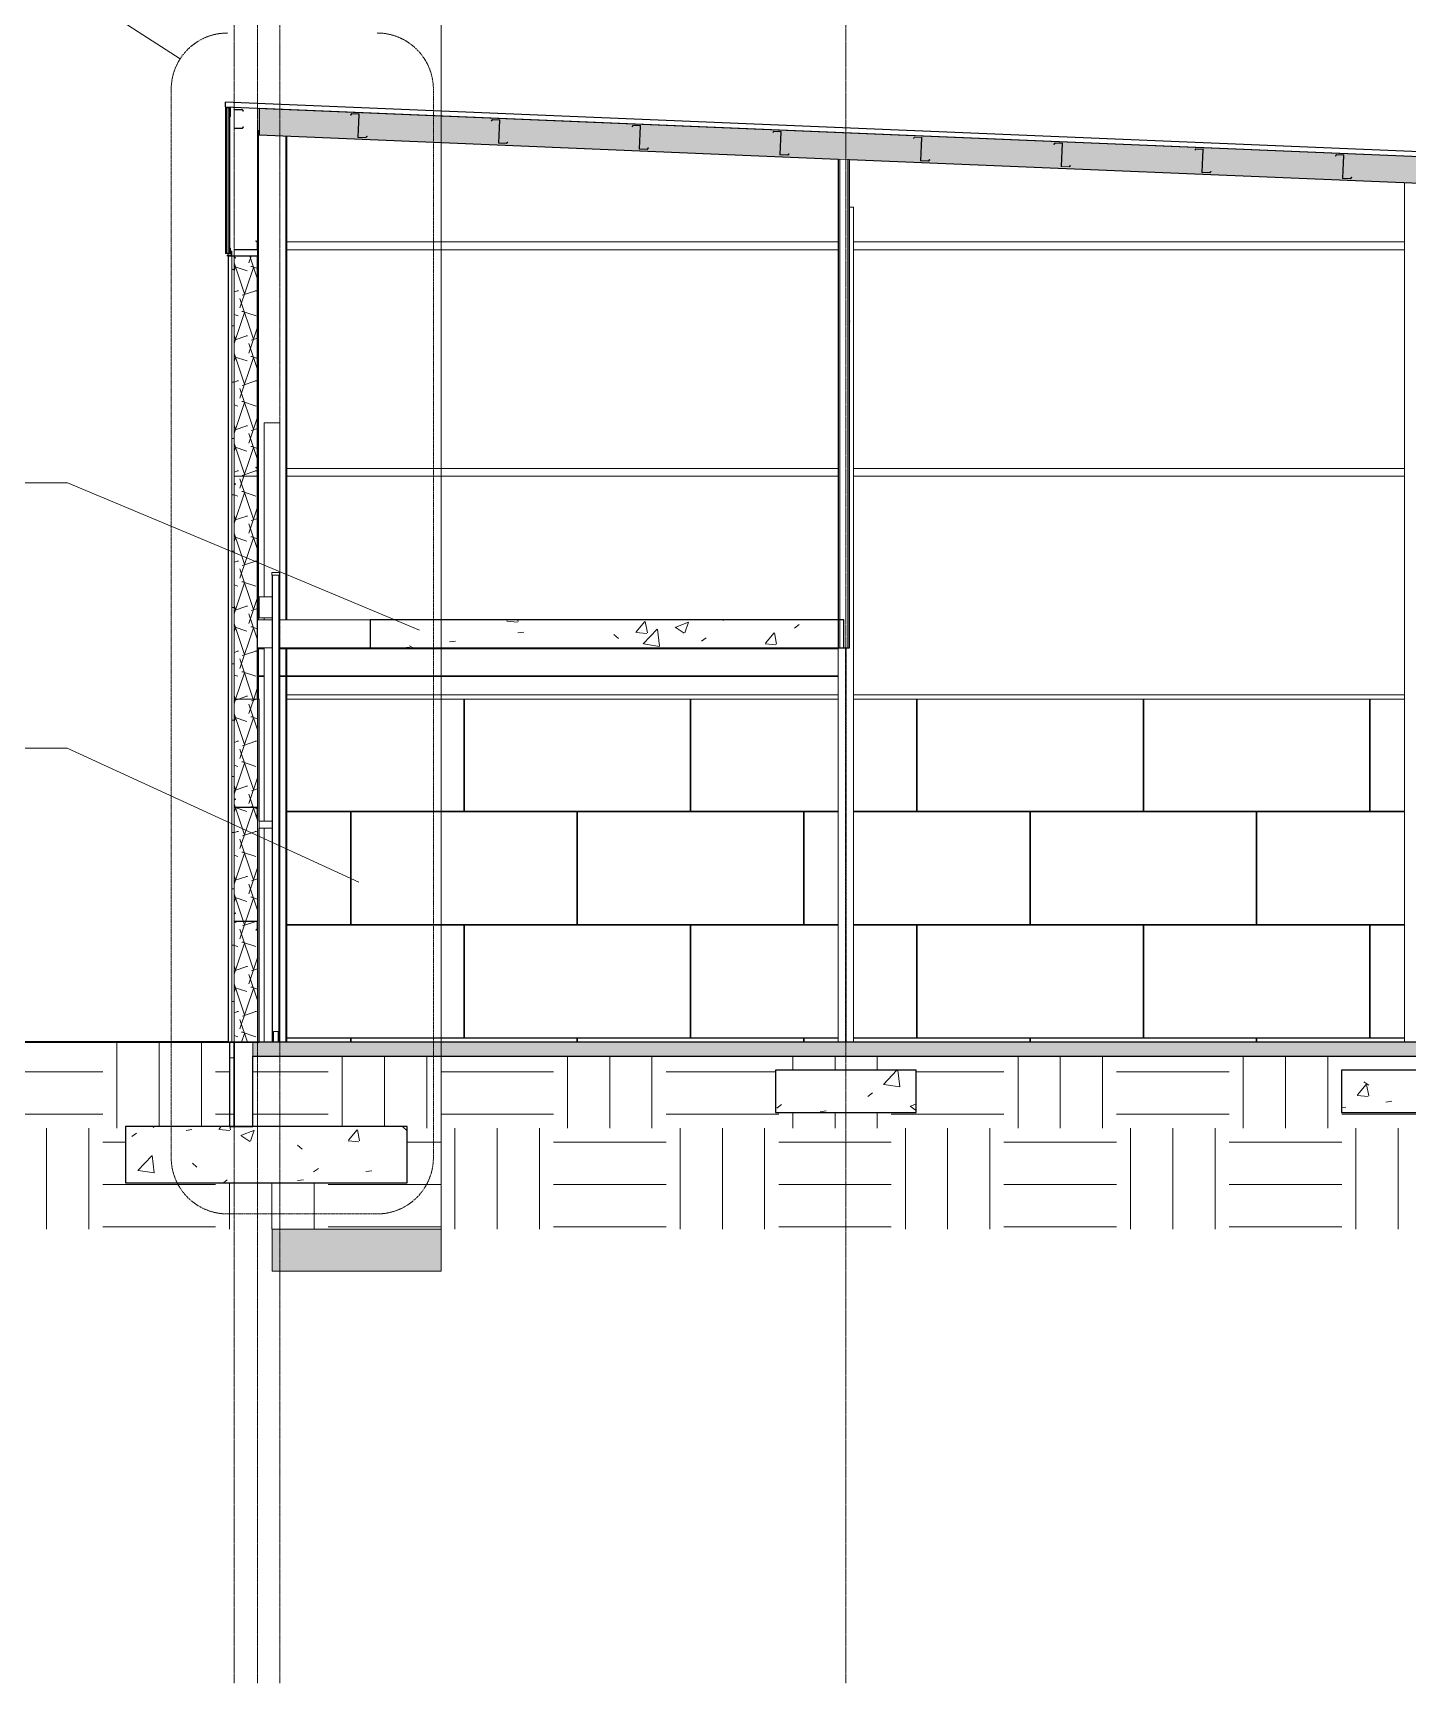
# Model space of a CAD drawing. Header units: inches. Extents: x -23445 to -52, y -314 to 853.
# Drawn here: x -12574 to -11988, y -273 to 430 of the extents above; entities that cross this region are included whole.
import ezdxf

# ---------------------------------------------------------------- set-up
doc = ezdxf.new("R2010")
doc.units = ezdxf.units.IN
doc.header["$MEASUREMENT"] = 0
for name, pattern in [('Dash Dot 3_16_', [0.3125, 0.1875, -0.0625, 0, -0.0625]), ('Grid Line 1_2_', [0.875, 0.5, -0.125, 0.125, -0.125]), ('Hidden 1_8_', [0.1875, 0.125, -0.0625])]:
    doc.linetypes.add(name, pattern=pattern)
for name, color, linetype, lineweight in [('A-ANNO-IDEN', 131, 'Continuous', 9), ('A-ANNO-SYMB', 150, 'Continuous', 9), ('A-CLNG', 13, 'Continuous', 9), ('A-CLNG-PATT', 13, 'Continuous', 9), ('A-FLOR', 192, 'Continuous', 9), ('A-FLOR-LEVL', 51, 'Continuous', 9), ('A-FLOR-MCUT', 51, 'Continuous', 9), ('A-FLOR-PATT', 8, 'Continuous', 25), ('A-GLAZ-CWMG', 51, 'Continuous', 9), ('A-ROOF', 132, 'Continuous', 9), ('A-WALL', 113, 'Continuous', 9), ('A-WALL-PATT', 111, 'Continuous', 25), ('C-TOPO', 7, 'Continuous', 9), ('E-POWR-CNDT', 130, 'Continuous', 9), ('G-ANNO-SYMB', 111, 'Continuous', 9), ('I-WALL', 2, 'Continuous', 9), ('L-SITE-WALL', 31, 'Continuous', 9), ('Q-SPCQ', 91, 'Continuous', 9), ('S-BEAM', 12, 'Continuous', 9), ('S-COLS', 52, 'Continuous', 9), ('S-FNDN', 32, 'Continuous', 9), ('S-GRID', 1, 'Continuous', 9)]:
    doc.layers.add(name, color=color, linetype=linetype, lineweight=lineweight)
pattern_1 = [(50, (22063.86, 65.275), (55.0854, -4.81984), [5.76, -63.36]), (355, (22063.86, 65.275), (-10.65569, 57.76853), [4.608, -50.688]), (100.451, (22068.45, 64.874), (44.42947, 52.94866), [4.895, -53.848]), (46.184, (22063.86, 80.635), (81.96444, -12.71212), [8.64, -95.04]), (96.636, (22070.69, 79.576), (71.7815, 74.81238), [7.343, -80.772]), (351.184, (22063.86, 80.635), (71.78195, 74.81243), [6.912, -76.032]), (21, (22071.54, 76.795), (45.84207, -30.92146), [5.76, -63.36]), (326, (22071.54, 76.795), (18.68706, 55.69148), [4.608, -50.688]), (71.451, (22075.36, 74.22), (64.52891, 24.77011), [4.895, -53.848]), (37.5, (22063.858, 65.275), (0.933895, 25.566816), [2.534, -47.539, 2.534, -48.922, -50.88]), (37.5, (22063.858, 65.275), (0.933895, 25.566816), [-101.53, 2.534, -48.346]), (7.5, (22063.858, 65.275), (20.20404, 30.291303), [2.534, -26.803, 2.534, -46.387, -19.392]), (7.5, (22063.858, 65.275), (20.20404, 30.291303), [-78.259, 2.534, -16.858]), (327.5, (22046.732, 65.275), (40.997785, -1.732403), [2.534, -16.666, 2.534, -57.37, -79.488]), (327.5, (22046.732, 65.275), (40.997785, -1.732403), [-79.104, 2.534, -76.954]), (317.5, (22039.052, 65.275), (44.788883, 7.68784), [2.534, -22.426, 2.534, -37.248, -56.448]), (317.5, (22039.052, 65.275), (44.788883, 7.68784), [-64.742, 2.534, -53.914])]
pattern_2 = [(45, (22063.858, 65.275), (-19.007, 19.007), []), (45, (22063.858, 94.075), (-19.007, 19.007), [])]
pattern_3 = [(161.57, (22064.818, 66.235), (-7.6802237, -0.0009796), [0, -54.643, 6.067, 0]), (18.43, (22062.898, 66.235), (-7.6802237, 0.0009796), [0, -54.643, 6.067, 0]), (108.43, (22064.818, 66.235), (3.8382953, -19.20136532), [18.211, -42.499]), (71.57, (22062.898, 66.235), (3.8382953, 19.20136532), [18.211, -42.499])]
pattern_4 = [(0, (22063.858, 65.275), (0, 24), []), (90, (22063.858, 65.275), (-24, 1e-15), [])]

# ---------------------------------------------------------------- blocks, each defined once
blk = doc.blocks.new('Struct_Xcel_Sports Complex_rvt-3-Building Section - North_South looking East _ Lounge')
at = {"layer": 'A-FLOR-PATT', "lineweight": 9}
h = blk.add_hatch(dxfattribs=at)
h.set_pattern_fill('FP_40', style=0, pattern_type=2)
h.set_pattern_definition(pattern_1)
h.paths.add_polyline_path([(22790.8, -6), (22790.8, 0), (21132.3, 0), (21132.3, -6), (22724.07, -6)], flags=0)
at = {"layer": 'S-FNDN'}
h = blk.add_hatch(dxfattribs=at)
h.set_pattern_fill('FP_40', color=256, style=0, pattern_type=2)
h.set_pattern_definition(pattern_1)
h.paths.add_polyline_path([(21355.05, -30), (21415.05, -30), (21415.05, -12), (21355.05, -12)], flags=0)
h = blk.add_hatch(dxfattribs=at)
h.set_pattern_fill('FP_40', color=256, style=0, pattern_type=2)
h.set_pattern_definition(pattern_1)
h.paths.add_polyline_path([(21596.3, -30), (21656.3, -30), (21656.3, -12), (21596.3, -12)], flags=0)
h = blk.add_hatch(dxfattribs=at)
h.set_pattern_fill('FP_40', color=256, style=0, pattern_type=2)
h.set_pattern_definition(pattern_1)
h.paths.add_polyline_path([(21174.72, -60), (21198.05, -60), (21198.05, -36), (21078.05, -36), (21078.05, -60)], flags=0)
at = {"layer": 'A-FLOR', "color": 250, "lineweight": 25}
for p, q in [((21140.55, 0), (21132.3, 0)), ((22790.8, 0), (21143.55, 0)), ((21132.3, -6), (22790.8, -6))]:
    blk.add_line(p, q, dxfattribs=at)
at = {"layer": 'A-FLOR-MCUT', "color": 7}
blk.add_line((21132.3, 0), (21132.3, -6), dxfattribs=at)
at = {"layer": 'A-WALL', "color": 7}
blk.add_line((21132.3, -6), (21132.3, 0), dxfattribs=at)
at = {"layer": 'L-SITE-WALL', "color": 250, "lineweight": 25}
for p, q in [((21132.3, 0), (21124.3, 0)), ((21124.3, 0), (21124.3, -36)), ((21132.3, -36), (21132.3, -6)), ((21124.3, -36), (21132.3, -36))]:
    blk.add_line(p, q, dxfattribs=at)
at = {"layer": 'S-FNDN', "color": 250, "lineweight": 25}
for p, q in [((21415.05, -12), (21355.05, -12)), ((21355.05, -12), (21355.05, -30)), ((21415.05, -30), (21415.05, -12)), ((21656.3, -12), (21596.3, -12)), ((21596.3, -12), (21596.3, -30)), ((21355.05, -30), (21415.05, -30)), ((21596.3, -30), (21656.3, -30)), ((21198.05, -36), (21078.05, -36)), ((21078.05, -36), (21078.05, -60)), ((21198.05, -60), (21198.05, -36)), ((21078.05, -60), (21198.05, -60))]:
    blk.add_line(p, q, dxfattribs=at)
blk = doc.blocks.new('Girt_C - 8_D-1405488-Building Section - North_South looking East _ Lounge')
at = {"layer": 'S-BEAM', "lineweight": 15}
for p, q in [((21124.3, 397.3), (21124.3, 389.67)), ((21124.41, 389.67), (21124.41, 397.3)), ((21127.8, 397.49), (21124.49, 397.49)), ((21124.49, 397.38), (21127.75, 397.38)), ((21127.75, 397.38), (21128.2, 396.84)), ((21128.28, 396.91), (21127.8, 397.49)), ((21128.2, 396.84), (21128.28, 396.91)), ((21127.75, 389.6), (21124.49, 389.6)), ((21124.49, 389.49), (21127.8, 389.49)), ((21128.2, 390.13), (21127.75, 389.6)), ((21127.8, 389.49), (21128.29, 390.06)), ((21128.29, 390.06), (21128.2, 390.13))]:
    blk.add_line(p, q, dxfattribs=at)
for centre, radius, start, end in [((21124.49, 397.3), 0.188, 90, 180), ((21124.49, 397.3), 0.0782, 92.12272, 180), ((21124.49, 389.67), 0.188, 180, 270), ((21124.49, 389.67), 0.0782, 180, 266.95764)]:
    blk.add_arc(centre, radius, start, end, dxfattribs=at)
blk = doc.blocks.new('Rectangular Mullion - Profile_Polycarbonate_Upper and left-1149837-Building Section - North_South looking East _ Lounge')
at = {"layer": 'A-GLAZ-CWMG', "lineweight": 13}
for p, q in [((21122.85, 398.24), (21120.72, 398.24)), ((21120.72, 398.24), (21120.72, 395.4)), ((21120.72, 395.4), (21120.85, 395.4)), ((21120.78, 395.46), (21120.78, 398.17)), ((21120.78, 398.17), (21122.79, 398.17)), ((21120.85, 395.46), (21120.78, 395.46)), ((21120.85, 395.4), (21120.85, 395.46)), ((21122.56, 394.86), (21122.49, 394.86)), ((21122.49, 394.86), (21122.49, 394.61)), ((21122.49, 394.61), (21122.85, 394.61)), ((21122.56, 394.68), (21122.56, 394.86)), ((21122.79, 394.68), (21122.56, 394.68)), ((21122.79, 398.17), (21122.79, 394.68)), ((21122.85, 394.61), (21122.85, 398.24))]:
    blk.add_line(p, q, dxfattribs=at)
blk = doc.blocks.new('Rectangular Mullion - Profile_Polycarbonate_Lower-1149838-Building Section - North_South looking East _ Lounge')
at = {"layer": 'A-GLAZ-CWMG', "lineweight": 13}
for p, q in [((21120.85, 337.64), (21120.72, 337.64)), ((21120.72, 337.64), (21120.72, 336.19)), ((21120.78, 336.25), (21120.78, 337.58)), ((21120.78, 337.58), (21120.85, 337.58)), ((21120.85, 337.58), (21120.85, 337.64)), ((21122.85, 338.43), (21122.49, 338.43)), ((21122.49, 338.43), (21122.49, 338.18)), ((21122.49, 338.18), (21122.56, 338.18)), ((21122.56, 338.18), (21122.56, 338.37)), ((21122.56, 338.37), (21122.79, 338.37)), ((21122.79, 338.37), (21122.79, 336.25)), ((21122.85, 336.19), (21122.85, 338.43)), ((21120.72, 336.19), (21122.85, 336.19)), ((21122.79, 336.25), (21120.78, 336.25))]:
    blk.add_line(p, q, dxfattribs=at)
blk = doc.blocks.new('Rectangular Mullion - Profile_Polycarbonate_right-1189993-Building Section - North_South looking East _ Lounge')
at = {"layer": 'A-GLAZ-CWMG'}
for p, q in [((21120.72, 337.64), (21120.72, 395.4)), ((21120.85, 336.25), (21120.85, 398.17))]:
    blk.add_line(p, q, dxfattribs=at)
blk = doc.blocks.new('W-Wide Flange-Column - W12X26-1530482-Building Section - North_South looking East _ Lounge')
at = {"layer": 'S-COLS', "linetype": 'Hidden 1_8_'}
for p, q in [((21384.9, 0), (21384.9, 168)), ((21385.21, 168), (21385.21, 0))]:
    blk.add_line(p, q, dxfattribs=at)
blk = doc.blocks.new('Girt_Z - 10_D-1351983-Building Section - North_South looking East _ Lounge')
at = {"layer": 'S-BEAM'}
h = blk.add_hatch(dxfattribs=at)
h.set_pattern_fill('FP_38', color=256, style=0, pattern_type=2)
h.set_pattern_definition(pattern_2)
h.paths.add_polyline_path([(21180.48, 385.52), (21180.98, 386.07), (21180.9, 386.15), (21180.43, 385.63), (21177.29, 385.76), (21177.11, 385.66)], flags=0)
h.paths.add_polyline_path([(21177.11, 385.66), (21177.22, 385.84), (21177.62, 395.46), (21177.51, 395.46), (21177.25, 389)], flags=0)
h.paths.add_polyline_path([(21174.08, 395.15), (21174.56, 395.67), (21177.44, 395.55), (21177.44, 395.65), (21174.51, 395.78), (21174, 395.22)], flags=0)
at = {"layer": 'S-BEAM', "lineweight": 15}
for p, q in [((21174.51, 395.78), (21174, 395.22)), ((21174, 395.22), (21174.08, 395.15)), ((21174.08, 395.15), (21174.56, 395.67)), ((21177.44, 395.65), (21174.51, 395.78)), ((21174.56, 395.67), (21177.44, 395.55)), ((21177.51, 395.46), (21177.11, 385.66)), ((21177.22, 385.84), (21177.62, 395.46)), ((21177.11, 385.66), (21180.48, 385.52)), ((21180.43, 385.63), (21177.29, 385.76)), ((21180.9, 386.15), (21180.43, 385.63)), ((21180.48, 385.52), (21180.98, 386.07)), ((21180.98, 386.07), (21180.9, 386.15))]:
    blk.add_line(p, q, dxfattribs=at)
for centre, radius, start, end in [((21177.44, 395.47), 0.187, 357.61406, 87.61406), ((21177.44, 395.47), 0.0782, 357.61406, 85.49134), ((21177.3, 385.84), 0.0782, 177.61406, 264.57169)]:
    blk.add_arc(centre, radius, start, end, dxfattribs=at)
blk = doc.blocks.new('Girt_Z - 10_D-V88-Building Section - North_South looking East _ Lounge')
at = {"layer": 'S-BEAM', "lineweight": 15}
for p, q in [((21234.46, 393.28), (21233.95, 392.73)), ((21233.95, 392.73), (21234.03, 392.65)), ((21234.03, 392.65), (21234.5, 393.17)), ((21237.39, 393.16), (21234.46, 393.28)), ((21234.5, 393.17), (21237.39, 393.05)), ((21237.46, 392.97), (21237.05, 383.16)), ((21237.17, 383.34), (21237.57, 392.96)), ((21237.05, 383.16), (21240.43, 383.02)), ((21240.38, 383.13), (21237.24, 383.26)), ((21240.85, 383.65), (21240.38, 383.13)), ((21240.43, 383.02), (21240.93, 383.58)), ((21240.93, 383.58), (21240.85, 383.65))]:
    blk.add_line(p, q, dxfattribs=at)
for centre, radius, start, end in [((21237.38, 392.97), 0.187, 357.61406, 87.61406), ((21237.38, 392.97), 0.0782, 357.61406, 85.49134), ((21237.25, 383.34), 0.0782, 177.61406, 264.57169)]:
    blk.add_arc(centre, radius, start, end, dxfattribs=at)
blk = doc.blocks.new('Girt_Z - 10_D-V89-Building Section - North_South looking East _ Lounge')
at = {"layer": 'S-BEAM'}
h = blk.add_hatch(dxfattribs=at)
h.set_pattern_fill('FP_38', color=256, style=0, pattern_type=2)
h.set_pattern_definition(pattern_2)
h.paths.add_polyline_path([(21300.37, 380.52), (21300.88, 381.08), (21300.8, 381.15), (21300.33, 380.64), (21297.19, 380.77), (21297, 380.66)], flags=0)
h.paths.add_polyline_path([(21297, 380.66), (21297.12, 380.85), (21297.52, 390.46), (21297.41, 390.47), (21297.35, 389)], flags=0)
h.paths.add_polyline_path([(21293.98, 390.15), (21294.45, 390.67), (21297.34, 390.55), (21297.34, 390.66), (21294.41, 390.78), (21293.9, 390.23)], flags=0)
at = {"layer": 'S-BEAM', "lineweight": 15}
for p, q in [((21294.41, 390.78), (21293.9, 390.23)), ((21293.9, 390.23), (21293.98, 390.15)), ((21293.98, 390.15), (21294.45, 390.67)), ((21297.34, 390.66), (21294.41, 390.78)), ((21294.45, 390.67), (21297.34, 390.55)), ((21297.41, 390.47), (21297, 380.66)), ((21297.12, 380.85), (21297.52, 390.46)), ((21297, 380.66), (21300.37, 380.52)), ((21300.33, 380.64), (21297.19, 380.77)), ((21300.8, 381.15), (21300.33, 380.64)), ((21300.37, 380.52), (21300.88, 381.08)), ((21300.88, 381.08), (21300.8, 381.15))]:
    blk.add_line(p, q, dxfattribs=at)
for centre, radius, start, end in [((21297.33, 390.47), 0.187, 357.61406, 87.61406), ((21297.33, 390.47), 0.0782, 357.61406, 85.49134), ((21297.2, 380.84), 0.0782, 177.61406, 264.57169)]:
    blk.add_arc(centre, radius, start, end, dxfattribs=at)
blk = doc.blocks.new('Girt_Z - 10_D-V90-Building Section - North_South looking East _ Lounge')
at = {"layer": 'S-BEAM'}
h = blk.add_hatch(dxfattribs=at)
h.set_pattern_fill('FP_38', color=256, style=0, pattern_type=2)
h.set_pattern_definition(pattern_2)
h.paths.add_polyline_path([(21360.32, 378.03), (21360.83, 378.58), (21360.75, 378.65), (21360.28, 378.14), (21357.14, 378.27), (21356.95, 378.17)], flags=0)
h.paths.add_polyline_path([(21356.95, 378.17), (21357.07, 378.35), (21357.47, 387.97), (21357.36, 387.97)], flags=0)
h.paths.add_polyline_path([(21353.93, 387.66), (21354.4, 388.17), (21357.29, 388.05), (21357.29, 388.16), (21354.35, 388.28), (21353.85, 387.73)], flags=0)
at = {"layer": 'S-BEAM', "lineweight": 15}
for p, q in [((21354.35, 388.28), (21353.85, 387.73)), ((21353.85, 387.73), (21353.93, 387.66)), ((21353.93, 387.66), (21354.4, 388.17)), ((21357.29, 388.16), (21354.35, 388.28)), ((21354.4, 388.17), (21357.29, 388.05)), ((21357.36, 387.97), (21356.95, 378.17)), ((21357.07, 378.35), (21357.47, 387.97)), ((21356.95, 378.17), (21360.32, 378.03)), ((21360.28, 378.14), (21357.14, 378.27)), ((21360.75, 378.65), (21360.28, 378.14)), ((21360.32, 378.03), (21360.83, 378.58)), ((21360.83, 378.58), (21360.75, 378.65))]:
    blk.add_line(p, q, dxfattribs=at)
for centre, radius, start, end in [((21357.28, 387.97), 0.187, 357.61406, 87.61406), ((21357.28, 387.97), 0.0782, 357.61406, 85.49134), ((21357.15, 378.35), 0.0782, 177.61406, 264.57169)]:
    blk.add_arc(centre, radius, start, end, dxfattribs=at)
blk = doc.blocks.new('Girt_Z - 10_D-V91-Building Section - North_South looking East _ Lounge')
at = {"layer": 'S-BEAM', "lineweight": 15}
for p, q in [((21414.3, 385.79), (21413.8, 385.23)), ((21413.8, 385.23), (21413.88, 385.16)), ((21413.88, 385.16), (21414.35, 385.67)), ((21417.24, 385.66), (21414.3, 385.79)), ((21414.35, 385.67), (21417.23, 385.55)), ((21417.31, 385.47), (21416.9, 375.67)), ((21417.02, 375.85), (21417.42, 385.47)), ((21416.9, 375.67), (21420.27, 375.53)), ((21420.22, 375.64), (21417.09, 375.77)), ((21420.7, 376.16), (21420.22, 375.64)), ((21420.27, 375.53), (21420.78, 376.08)), ((21420.78, 376.08), (21420.7, 376.16))]:
    blk.add_line(p, q, dxfattribs=at)
for centre, radius, start, end in [((21417.23, 385.48), 0.0782, 357.61406, 85.49134), ((21417.23, 385.48), 0.187, 357.61406, 87.61406), ((21417.09, 375.85), 0.0782, 177.61406, 264.57169)]:
    blk.add_arc(centre, radius, start, end, dxfattribs=at)
blk = doc.blocks.new('Girt_Z - 10_D-V92-Building Section - North_South looking East _ Lounge')
at = {"layer": 'S-BEAM'}
h = blk.add_hatch(dxfattribs=at)
h.set_pattern_fill('FP_38', color=256, style=0, pattern_type=2)
h.set_pattern_definition(pattern_2)
h.paths.add_polyline_path([(21480.22, 373.03), (21480.72, 373.58), (21480.64, 373.66), (21480.17, 373.14), (21477.03, 373.27), (21476.85, 373.17)], flags=0)
h.paths.add_polyline_path([(21476.85, 373.17), (21476.96, 373.35), (21477.36, 382.97), (21477.25, 382.97)], flags=0)
h.paths.add_polyline_path([(21473.82, 382.66), (21474.3, 383.18), (21477.18, 383.06), (21477.18, 383.17), (21474.25, 383.29), (21473.74, 382.73)], flags=0)
at = {"layer": 'S-BEAM', "lineweight": 15}
for p, q in [((21474.25, 383.29), (21473.74, 382.73)), ((21473.74, 382.73), (21473.82, 382.66)), ((21473.82, 382.66), (21474.3, 383.18)), ((21477.18, 383.17), (21474.25, 383.29)), ((21474.3, 383.18), (21477.18, 383.06)), ((21477.25, 382.97), (21476.85, 373.17)), ((21476.96, 373.35), (21477.36, 382.97)), ((21476.85, 373.17), (21480.22, 373.03)), ((21480.17, 373.14), (21477.03, 373.27)), ((21480.64, 373.66), (21480.17, 373.14)), ((21480.22, 373.03), (21480.72, 373.58)), ((21480.72, 373.58), (21480.64, 373.66))]:
    blk.add_line(p, q, dxfattribs=at)
for centre, radius, start, end in [((21477.18, 382.98), 0.187, 357.61406, 87.61406), ((21477.18, 382.98), 0.0782, 357.61406, 85.49134), ((21477.04, 373.35), 0.0782, 177.61406, 264.57169)]:
    blk.add_arc(centre, radius, start, end, dxfattribs=at)
blk = doc.blocks.new('Girt_Z - 10_D-V93-Building Section - North_South looking East _ Lounge')
at = {"layer": 'S-BEAM'}
h = blk.add_hatch(dxfattribs=at)
h.set_pattern_fill('FP_38', color=256, style=0, pattern_type=2)
h.set_pattern_definition(pattern_2)
h.paths.add_polyline_path([(21540.17, 370.53), (21540.67, 371.09), (21540.59, 371.16), (21540.12, 370.64), (21536.98, 370.77), (21536.79, 370.67)], flags=0)
h.paths.add_polyline_path([(21536.79, 370.67), (21536.91, 370.86), (21537.31, 380.47), (21537.2, 380.48)], flags=0)
h.paths.add_polyline_path([(21533.77, 380.16), (21534.24, 380.68), (21537.13, 380.56), (21537.13, 380.67), (21534.2, 380.79), (21533.69, 380.24)], flags=0)
at = {"layer": 'S-BEAM', "lineweight": 15}
for p, q in [((21534.2, 380.79), (21533.69, 380.24)), ((21533.69, 380.24), (21533.77, 380.16)), ((21533.77, 380.16), (21534.24, 380.68)), ((21537.13, 380.67), (21534.2, 380.79)), ((21534.24, 380.68), (21537.13, 380.56)), ((21537.2, 380.48), (21536.79, 370.67)), ((21536.91, 370.86), (21537.31, 380.47)), ((21536.79, 370.67), (21540.17, 370.53)), ((21540.12, 370.64), (21536.98, 370.77)), ((21540.59, 371.16), (21540.12, 370.64)), ((21540.17, 370.53), (21540.67, 371.09)), ((21540.67, 371.09), (21540.59, 371.16))]:
    blk.add_line(p, q, dxfattribs=at)
for centre, radius, start, end in [((21537.12, 380.48), 0.187, 357.61406, 87.61406), ((21537.12, 380.48), 0.0782, 357.61406, 85.49134), ((21536.99, 370.85), 0.0782, 177.61406, 264.57169)]:
    blk.add_arc(centre, radius, start, end, dxfattribs=at)
blk = doc.blocks.new('Girt_Z - 10_D-V94-Building Section - North_South looking East _ Lounge')
at = {"layer": 'S-BEAM', "lineweight": 15}
for p, q in [((21594.15, 378.29), (21593.64, 377.74)), ((21593.64, 377.74), (21593.72, 377.66)), ((21593.72, 377.66), (21594.19, 378.18)), ((21597.08, 378.17), (21594.15, 378.29)), ((21594.19, 378.18), (21597.08, 378.06)), ((21597.15, 377.98), (21596.74, 368.18)), ((21596.86, 368.36), (21597.26, 377.97)), ((21596.74, 368.18), (21600.11, 368.03)), ((21600.07, 368.15), (21596.93, 368.28)), ((21600.54, 368.66), (21600.07, 368.15)), ((21600.11, 368.03), (21600.62, 368.59)), ((21600.62, 368.59), (21600.54, 368.66))]:
    blk.add_line(p, q, dxfattribs=at)
for centre, radius, start, end in [((21597.07, 377.98), 0.187, 357.61406, 87.61406), ((21597.07, 377.98), 0.0782, 357.61406, 85.49134), ((21596.94, 368.35), 0.0782, 177.61406, 264.57169)]:
    blk.add_arc(centre, radius, start, end, dxfattribs=at)
blk = doc.blocks.new('W-Wide Flange - W12X26-1530486-Building Section - North_South looking East _ Lounge')
at = {"layer": 'S-BEAM'}
for p, q in [((21134.74, 167.62), (21137.17, 167.62)), ((21143.79, 167.62), (21146.37, 167.62)), ((21146.8, 167.62), (21381.81, 167.62)), ((21134.74, 156.16), (21137.17, 156.16)), ((21134.74, 155.78), (21137.17, 155.78)), ((21143.79, 156.16), (21146.37, 156.16)), ((21143.79, 155.78), (21146.37, 155.78)), ((21146.8, 156.16), (21381.81, 156.16)), ((21146.8, 155.78), (21381.81, 155.78))]:
    blk.add_line(p, q, dxfattribs=at)
blk = doc.blocks.new('L-Angle - L2X2X3_16-1162514-Building Section - North_South looking East _ Lounge')
at = {"layer": 'S-BEAM', "lineweight": 15}
for p, q in [((21121.3, 335.18), (21123.3, 335.18)), ((21122.93, 335.37), (21121.49, 335.37)), ((21123.12, 336.99), (21123.12, 335.56)), ((21123.3, 335.18), (21123.3, 337.18))]:
    blk.add_line(p, q, dxfattribs=at)
for centre, start, end in [((21121.49, 335.18), 90, 180), ((21122.93, 335.56), 270, 0), ((21123.3, 336.99), 90, 180)]:
    blk.add_arc(centre, 0.188, start, end, dxfattribs=at)
blk = doc.blocks.new('Girt_Z - 10_D-1223956-Building Section - North_South looking East _ Lounge')
at = {"layer": 'S-BEAM', "lineweight": 15}
for p, q in [((21124.3, 241.11), (21124.3, 238.17)), ((21124.41, 238.22), (21124.41, 241.11)), ((21134.12, 241.3), (21124.49, 241.3)), ((21124.49, 241.19), (21134.3, 241.19)), ((21133.73, 245.04), (21133.66, 244.96)), ((21133.66, 244.96), (21134.19, 244.51)), ((21134.3, 244.56), (21133.73, 245.04)), ((21134.19, 244.51), (21134.19, 241.37)), ((21134.3, 241.19), (21134.3, 244.56)), ((21124.3, 238.17), (21124.88, 237.69)), ((21124.95, 237.77), (21124.41, 238.22)), ((21124.88, 237.69), (21124.95, 237.77))]:
    blk.add_line(p, q, dxfattribs=at)
for centre, radius, start, end in [((21124.49, 241.11), 0.188, 90, 180), ((21124.49, 241.11), 0.0782, 90, 177.87728), ((21134.12, 241.38), 0.0782, 270, 356.95764)]:
    blk.add_arc(centre, radius, start, end, dxfattribs=at)
blk = doc.blocks.new('Girt_Z - 10_D-V105-Building Section - North_South looking East _ Lounge')
at = {"layer": 'S-BEAM'}
h = blk.add_hatch(dxfattribs=at)
h.set_pattern_fill('FP_38', color=256, style=0, pattern_type=2)
h.set_pattern_definition(pattern_2)
h.paths.add_polyline_path([(21124.88, 334.19), (21124.95, 334.27), (21124.41, 334.72), (21124.41, 337.61), (21124.3, 337.61), (21124.3, 334.67)], flags=0)
h.paths.add_polyline_path([(21134.3, 337.69), (21134.3, 341.06), (21133.73, 341.54), (21133.66, 341.46), (21134.19, 341.01), (21134.19, 337.87)], flags=0)
h.paths.add_polyline_path([(21134.3, 337.69), (21134.12, 337.8), (21124.49, 337.8), (21124.49, 337.69), (21126.3, 337.69)], flags=0)
at = {"layer": 'S-BEAM', "lineweight": 15}
for p, q in [((21124.3, 337.61), (21124.3, 334.67)), ((21124.41, 334.72), (21124.41, 337.61)), ((21134.12, 337.8), (21124.49, 337.8)), ((21124.49, 337.69), (21134.3, 337.69)), ((21133.73, 341.54), (21133.66, 341.46)), ((21133.66, 341.46), (21134.19, 341.01)), ((21134.3, 341.06), (21133.73, 341.54)), ((21134.19, 341.01), (21134.19, 337.87)), ((21134.3, 337.69), (21134.3, 341.06)), ((21124.3, 334.67), (21124.88, 334.19)), ((21124.95, 334.27), (21124.41, 334.72)), ((21124.88, 334.19), (21124.95, 334.27))]:
    blk.add_line(p, q, dxfattribs=at)
for centre, radius, start, end in [((21124.49, 337.61), 0.188, 90, 180), ((21124.49, 337.61), 0.0782, 90, 177.87728), ((21134.12, 337.88), 0.0782, 270, 356.95764)]:
    blk.add_arc(centre, radius, start, end, dxfattribs=at)
blk = doc.blocks.new('Girt_Z - 10_D-1223970-Building Section - North_South looking East _ Lounge')
at = {"layer": 'S-BEAM'}
for p, q in [((21146.8, 148.06), (21381.81, 148.06)), ((21388.3, 148.06), (21623.06, 148.06))]:
    blk.add_line(p, q, dxfattribs=at)
blk = doc.blocks.new('Girt_Z - 10_D-1223971-Building Section - North_South looking East _ Lounge')
at = {"layer": 'S-BEAM'}
for p, q in [((21146.8, 244.56), (21381.8, 244.56)), ((21146.8, 241.19), (21381.8, 241.19)), ((21388.3, 244.56), (21623.06, 244.56)), ((21388.3, 241.19), (21623.06, 241.19))]:
    blk.add_line(p, q, dxfattribs=at)
blk = doc.blocks.new('Girt_Z - 10_D-1223979-Building Section - North_South looking East _ Lounge')
at = {"layer": 'S-BEAM'}
for p, q in [((21146.8, 341.06), (21381.8, 341.06)), ((21146.8, 337.69), (21381.8, 337.69)), ((21388.3, 341.06), (21623.06, 341.06)), ((21388.3, 337.69), (21623.06, 337.69)), ((21629.55, 341.06), (21864.31, 341.06)), ((21629.55, 337.69), (21864.31, 337.69)), ((21870.8, 341.06), (22105.56, 341.06)), ((21870.8, 337.69), (22105.56, 337.69))]:
    blk.add_line(p, q, dxfattribs=at)
blk = doc.blocks.new('Girt_Z - 10_D-1516135-Building Section - North_South looking East _ Lounge')
at = {"layer": 'S-BEAM', "lineweight": 15}
for p, q in [((21124.88, 103.68), (21124.3, 103.2)), ((21124.3, 103.2), (21124.3, 100.26)), ((21124.41, 103.14), (21124.95, 103.59)), ((21124.41, 100.25), (21124.41, 103.14)), ((21134.3, 100.18), (21124.49, 100.18)), ((21124.49, 100.07), (21134.12, 100.07)), ((21124.95, 103.59), (21124.88, 103.68)), ((21134.19, 100), (21134.19, 96.86)), ((21134.3, 96.8), (21134.3, 100.18)), ((21134.19, 96.86), (21133.66, 96.41)), ((21133.66, 96.41), (21133.73, 96.32)), ((21133.73, 96.32), (21134.3, 96.8))]:
    blk.add_line(p, q, dxfattribs=at)
for centre, radius, start, end in [((21124.49, 100.26), 0.188, 180, 270), ((21124.49, 100.26), 0.0782, 182.12272, 270), ((21134.12, 99.99), 0.0782, 3.04236, 90)]:
    blk.add_arc(centre, radius, start, end, dxfattribs=at)
blk = doc.blocks.new('Girt_Z - 10_D-1501717-Building Section - North_South looking East _ Lounge')
at = {"layer": 'S-BEAM', "lineweight": 15}
for p, q in [((21124.88, 55.05), (21124.3, 54.57)), ((21124.3, 54.57), (21124.3, 51.63)), ((21124.41, 54.52), (21124.95, 54.97)), ((21124.41, 51.63), (21124.41, 54.52)), ((21134.3, 51.55), (21124.49, 51.55)), ((21124.49, 51.45), (21134.12, 51.45)), ((21124.95, 54.97), (21124.88, 55.05)), ((21134.19, 51.37), (21134.19, 48.23)), ((21134.3, 48.18), (21134.3, 51.55)), ((21134.19, 48.23), (21133.66, 47.78)), ((21133.66, 47.78), (21133.73, 47.7)), ((21133.73, 47.7), (21134.3, 48.18))]:
    blk.add_line(p, q, dxfattribs=at)
for centre, radius, start, end in [((21124.49, 51.63), 0.188, 180, 270), ((21124.49, 51.63), 0.0782, 182.12272, 270), ((21134.12, 51.37), 0.0782, 3.04236, 90)]:
    blk.add_arc(centre, radius, start, end, dxfattribs=at)
blk = doc.blocks.new('lad500 - Standard-1589027-Building Section - North_South looking East _ Lounge')
at = {"layer": 'Q-SPCQ'}
for p, q in [((21140.43, 200.19), (21143.68, 200.19)), ((21140.43, 199), (21140.43, 200.19)), ((21143.68, 199), (21140.43, 199)), ((21140.55, 189.87), (21140.55, 199)), ((21140.68, 0), (21140.68, 199)), ((21143.43, 0), (21143.43, 199)), ((21143.55, 199), (21143.55, 0)), ((21143.68, 200.19), (21143.68, 199)), ((21135.05, 189.87), (21140.55, 189.87)), ((21135.05, 189.87), (21135.05, 180.87)), ((21140.55, 189.87), (21140.55, 180.87)), ((21140.55, 180.87), (21135.05, 180.87)), ((21140.55, 94.19), (21140.55, 180.87)), ((21135.05, 94.19), (21140.55, 94.19)), ((21135.05, 94.19), (21135.05, 91.19)), ((21140.55, 94.19), (21140.55, 91.19)), ((21140.55, 91.19), (21135.05, 91.19)), ((21140.55, 0), (21140.55, 91.19)), ((21141.05, 0.31), (21141.05, 4.5)), ((21143.05, 4.5), (21141.05, 4.5)), ((21141.05, 0.19), (21141.05, 0.31)), ((21141.05, 0), (21141.05, 0.19)), ((21143.05, 0.19), (21141.05, 0.19)), ((21143.05, 4.5), (21143.05, 0.31)), ((21143.05, 0.31), (21143.05, 0.19)), ((21143.05, 0.19), (21143.05, 0)), ((21140.68, 0), (21140.55, 0)), ((21141.05, 0), (21140.68, 0)), ((21143.05, 0), (21141.05, 0)), ((21143.43, 0), (21143.05, 0)), ((21143.55, 0), (21143.43, 0))]:
    blk.add_line(p, q, dxfattribs=at)
blk = doc.blocks.new('Section - 3_32_ x 3_8_-18514-Building Section - North_South looking East _ Lounge')
at = {"layer": 'G-ANNO-SYMB'}
blk.add_hatch(color=256, dxfattribs=at).paths.add_polyline_path([(22320.83, -79.66), (22248.83, -79.66), (22248.83, -97.66), (22320.83, -97.66)], flags=0)
for p, q in [((22248.83, -97.66), (22248.83, -79.66)), ((22248.83, -79.66), (22320.83, -79.66)), ((22320.83, -79.66), (22320.83, -97.66)), ((22320.83, -97.66), (22248.83, -97.66))]:
    blk.add_line(p, q, dxfattribs=at)

msp = doc.modelspace()

# ---------------------------------------------------------------- hatches: boundary and pattern name
at = {"layer": 'A-CLNG-PATT'}
h = msp.add_hatch(dxfattribs=at)
h.set_pattern_fill('FP_37', color=256, style=0, pattern_type=2)
h.set_pattern_definition(pattern_3)
h.paths.add_polyline_path([(-11241.83102, 335.21711), (-11241.83102, 346.47687), (-12477.45602, 397.96125), (-12477.45602, 386.70148), (-11256.40737, 335.82446)], flags=0)
at = {"layer": 'A-FLOR-PATT', "lineweight": 9}
h = msp.add_hatch(dxfattribs=at)
h.set_pattern_fill('FP_40', color=256, style=0, pattern_type=2)
h.set_pattern_definition(pattern_1)
h.paths.add_polyline_path([(-12430.20602, 168), (-12228.33102, 168), (-12228.33102, 180), (-12430.20602, 180)], flags=0)
at = {"layer": 'A-WALL-PATT', "lineweight": 9, "transparency": 33554649}
msp.add_hatch(color=256, dxfattribs=at).paths.add_polyline_path([(-12490.01439, 336.25036), (-12490.01439, 398.17296), (-12491.58919, 398.17296), (-12491.58919, 336.25036)], flags=0)
at = {"layer": 'A-WALL-PATT', "lineweight": 9}
h = msp.add_hatch(dxfattribs=at)
h.set_pattern_fill('FP_41', color=256, style=0, pattern_type=2)
h.set_pattern_definition([(0, (22063.858, 65.275), (61.44, 15.36), [2.534, -43.546, 2.534, -43.546, -245.76]), (0, (22063.858, 65.275), (61.44, 15.36), [-92.16, 2.534, -89.626, 2.534, -43.546, -107.52]), (0, (22063.858, 65.275), (61.44, 15.36), [-230.4, 2.534, -28.186, 2.534, -74.266]), (120, (22086.898, 72.955), (-44.02215, 45.528601), [2.534, -43.546, 2.534, -43.546, -245.76]), (120, (22086.898, 72.955), (-44.02215, 45.528601), [-92.16, 2.534, -89.626, 2.534, -43.546, -107.52]), (120, (22086.898, 72.955), (-44.02215, 45.528601), [-230.4, 2.534, -28.186, 2.534, -74.266]), (240, (22094.578, 103.675), (-17.41785, -60.888601), [2.534, -43.546, 2.534, -43.546, -245.76]), (240, (22094.578, 103.675), (-17.41785, -60.888601), [-92.16, 2.534, -89.626, 2.534, -43.546, -107.52]), (240, (22094.578, 103.675), (-17.41785, -60.888601), [-230.4, 2.534, -28.186, 2.534, -74.266])])
h.paths.add_polyline_path([(-12226.58102, 168), (-12225.95602, 168), (-12225.95602, 376.22232), (-12226.58102, 376.24836), (-12226.58102, 169.28262)], flags=0)
h = msp.add_hatch(dxfattribs=at)
h.set_pattern_fill('FP_43', color=256, style=0, pattern_type=2)
h.set_pattern_definition(pattern_4)
h.paths.add_polyline_path([(-12488.20602, 146.25), (-12488.20602, 335), (-12489.20602, 335), (-12489.20602, 146.25)], flags=0)
h = msp.add_hatch(dxfattribs=at)
h.set_pattern_fill('FP_37', color=256, style=0, pattern_type=2)
h.set_pattern_definition(pattern_3)
h.paths.add_polyline_path([(-12478.20602, 146.25), (-12478.20602, 335), (-12488.20602, 335), (-12488.20602, 146.25)], flags=0)
h = msp.add_hatch(dxfattribs=at)
h.set_pattern_fill('FP_43', color=256, style=0, pattern_type=2)
h.set_pattern_definition(pattern_4)
h.paths.add_polyline_path([(-12488.20602, 0), (-12488.20602, 146.25), (-12489.20602, 146.25), (-12489.20602, 0)], flags=0)
h = msp.add_hatch(dxfattribs=at)
h.set_pattern_fill('FP_37', color=256, style=0, pattern_type=2)
h.set_pattern_definition(pattern_3)
h.paths.add_polyline_path([(-12478.20602, 0), (-12478.20602, 146.25), (-12488.20602, 146.25), (-12488.20602, 0)], flags=0)
h = msp.add_hatch(dxfattribs=at)
h.set_pattern_fill('FP_44', color=256, style=0, pattern_type=2)
h.set_pattern_definition([(90, (22011.8, -722), (-193, -193), [48, -145]), (180, (22011.8, -722), (-2e-14, -193), [96.25, -96.75]), (270, (21915.55, -674), (-193, -193), [48, -145]), (180, (22011.8, -674), (-2e-14, -193), [96.25, -96.75]), (270, (21915.3, -674), (-193, -193), [48, -145]), (180, (21915.3, -674), (-2e-14, -193), [96.25, -96.75]), (90, (21819.05, -722), (-193, -193), [48, -145]), (180, (21915.3, -722), (-2e-14, -193), [96.25, -96.75]), (90, (21963.8, -673.75), (-193, -193), [48, -145]), (180, (22012.05, -673.75), (-2e-14, -193), [48.25, -144.75]), (180, (22012.05, -625.75), (-2e-14, -193), [48.25, -144.75]), (90, (21867.3, -673.75), (-193, -193), [48, -145]), (180, (21963.55, -673.75), (-2e-14, -193), [96.25, -96.75]), (270, (21963.55, -625.75), (-193, -193), [48, -145]), (180, (21963.55, -625.75), (-2e-14, -193), [96.25, -96.75]), (180, (21867.05, -673.75), (-2e-14, -193), [48, -145]), (270, (21867.05, -625.75), (-193, -193), [48, -145]), (180, (21867.05, -625.75), (-2e-14, -193), [48, -145]), (90, (22011.8, -625.5), (-193, -193), [48, -145]), (180, (22011.8, -625.5), (-2e-14, -193), [96.25, -96.75]), (270, (21915.55, -577.5), (-193, -193), [48, -145]), (180, (22011.8, -577.5), (-2e-14, -193), [96.25, -96.75]), (270, (21915.3, -577.5), (-193, -193), [48, -145]), (180, (21915.3, -577.5), (-2e-14, -193), [96.25, -96.75]), (270, (21819.05, -577.5), (-193, -193), [48, -145]), (180, (21915.3, -625.5), (-2e-14, -193), [96.25, -96.75]), (90, (21963.8, -577.25), (-193, -193), [48, -145]), (180, (22012.05, -577.25), (-2e-14, -193), [48.25, -144.75]), (180, (22012.05, -529.25), (-2e-14, -193), [48.25, -144.75]), (90, (21867.3, -577.25), (-193, -193), [48, -145]), (180, (21963.55, -577.25), (-2e-14, -193), [96.25, -96.75]), (270, (21963.55, -529.25), (-193, -193), [48, -145]), (180, (21963.55, -529.25), (-2e-14, -193), [96.25, -96.75]), (180, (21867.05, -577.25), (-2e-14, -193), [48, -145]), (270, (21867.05, -529.25), (-193, -193), [48, -145]), (180, (21867.05, -529.25), (-2e-14, -193), [48, -145])])
h.paths.add_polyline_path([(-12465.70602, 0), (-12230.70102, 0), (-12230.70102, 146.25), (-12465.70602, 146.25), (-12465.70602, 8.156)], flags=0)
h.paths.add_polyline_path([(-12224.21102, 0), (-11989.45102, 0), (-11989.45102, 146.25), (-12224.21102, 146.25), (-12224.21102, 76.51275)], flags=0)
h.paths.add_polyline_path([(-11982.96102, 0), (-11748.20102, 0), (-11748.20102, 146.25), (-11982.96102, 146.25), (-11982.96102, 76.51275)], flags=0)
h.paths.add_polyline_path([(-11378.83102, 0), (-11378.83102, 146.25), (-11500.46102, 146.25), (-11500.46102, 0), (-11430.70925, 0)], flags=0)
h.paths.add_polyline_path([(-11506.95102, 0), (-11506.95102, 146.25), (-11741.71102, 146.25), (-11741.71102, 0), (-11508.17675, 0)], flags=0)
h = msp.add_hatch(dxfattribs=at)
h.set_pattern_fill('FP_43', color=256, style=0, pattern_type=2)
h.set_pattern_definition(pattern_4)
h.paths.add_polyline_path([(-12490.20602, -36), (-12488.20602, -36), (-12488.20602, 0), (-12490.20602, 0), (-12490.20602, -1.60925)], flags=0)
at = {"layer": 'C-TOPO'}
h = msp.add_hatch(dxfattribs=at)
h.set_pattern_fill('FP_36', color=256, style=0, pattern_type=2)
h.set_pattern_definition([(0, (22063.86, 65.275), (48, 48), [48, -48]), (0, (22063.86, 83.275), (48, 48), [48, -48]), (0, (22063.86, 101.275), (48, 48), [48, -48]), (90, (22069.86, 107.275), (-48, 48), [48, -48]), (90, (22087.86, 107.275), (-48, 48), [48, -48]), (90, (22105.86, 107.275), (-48, 48), [48, -48])])
h.paths.add_polyline_path([(-11343.46802, -79.73125), (-10813.70602, -79.73125), (-10813.70602, -54), (-10857.70602, -54), (-10857.70602, -36), (-10821.70602, -36), (-10821.70602, -6), (-12480.20602, -6), (-12480.20602, -36), (-12414.45602, -36), (-12414.45602, -60), (-12534.45602, -60), (-12534.45602, -36), (-12490.20602, -36), (-12490.20602, 0), (-13057.52675, 0), (-13057.52675, -79.73125), (-11345.24538, -79.73125)], flags=0)
h.paths.add_polyline_path([(-11263.2267, -36), (-11332.45602, -36), (-11332.45602, -12), (-11194.45602, -12), (-11194.45602, -36), (-11198.30675, -36)], flags=0)
h.paths.add_polyline_path([(-11956.20602, -30), (-12016.20602, -30), (-12016.20602, -12), (-11956.20602, -12), (-11956.20602, -14.95636)], flags=0)
h.paths.add_polyline_path([(-11714.95602, -30), (-11774.95602, -30), (-11774.95602, -12), (-11714.95602, -12)], flags=0)
h.paths.add_polyline_path([(-12197.45602, -30), (-12257.45602, -30), (-12257.45602, -12), (-12197.45602, -12), (-12197.45602, -20.89639)], flags=0)
h.paths.add_polyline_path([(-11508.17675, -30), (-11533.70602, -30), (-11533.70602, -12), (-11473.70602, -12), (-11473.70602, -30)], flags=0)

# ---------------------------------------------------------------- linework, layer by layer
at = {"layer": 'A-ANNO-IDEN', "color": 153}
for p, q in [((-12559.16097, 238.44749), (-12600.58807, 238.44749)), ((-12409.16629, 175.59258), (-12559.16097, 238.44749)), ((-12559.34847, 125.30879), (-12600.77557, 125.30879)), ((-12435.06716, 68.16796), (-12559.34847, 125.30879))]:
    msp.add_line(p, q, dxfattribs=at)
at = {"layer": 'A-ANNO-SYMB'}
msp.add_line((-12511.15468, 419.13536), (-12565.07058, 453.89464), dxfattribs=at)
at = {"layer": 'A-ANNO-SYMB', "linetype": 'Dash Dot 3_16_'}
for p, q in [((-12514.98327, 406.13097), (-12514.98327, -49.22682)), ((-12403.24818, -49.22682), (-12403.24818, 406.13097)), ((-12490.98327, -73.22682), (-12427.24818, -73.22682))]:
    msp.add_line(p, q, dxfattribs=at)
for centre, start, end in [((-12490.98327, 406.13097), 90, 180), ((-12427.24818, 406.13097), 0, 90), ((-12490.98327, -49.22682), 180, 270), ((-12427.24818, -49.22682), 270, 0)]:
    msp.add_arc(centre, 24, start, end, dxfattribs=at)
at = {"layer": 'A-CLNG', "lineweight": 25}
for p, q in [((-11241.83102, 346.47687), (-12477.45602, 397.96125)), ((-12477.45602, 397.96125), (-12477.45602, 386.70148)), ((-12477.45602, 386.70148), (-12230.70602, 376.42023)), ((-12225.95602, 376.22232), (-11241.83102, 335.21711))]:
    msp.add_line(p, q, dxfattribs=at)
at = {"layer": 'A-FLOR'}
for p, q in [((-12478.20602, 180), (-12471.95602, 180)), ((-12468.95602, 180), (-12430.20602, 180)), ((-12471.95602, 168), (-12478.20602, 168)), ((-12430.20602, 168), (-12468.95602, 168))]:
    msp.add_line(p, q, dxfattribs=at)
at = {"layer": 'A-FLOR', "lineweight": 25}
for p, q in [((-12228.33102, 180), (-12430.20602, 180)), ((-12430.20602, 180), (-12430.20602, 168)), ((-12228.33102, 168), (-12228.33102, 180)), ((-12430.20602, 168), (-12230.70602, 168))]:
    msp.add_line(p, q, dxfattribs=at)
at = {"layer": 'A-FLOR-LEVL', "linetype": 'Grid Line 1_2_'}
msp.add_line((-13250.908, 0), (-9946.97978, 0), dxfattribs=at)
at = {"layer": 'A-ROOF', "lineweight": 25}
for p, q in [((-11179.41357, 345.95634), (-12492.05584, 400.64976)), ((-12492.05584, 400.64976), (-12492.05584, 398.64803)), ((-12492.05584, 398.64803), (-11179.41357, 343.9546))]:
    msp.add_line(p, q, dxfattribs=at)
at = {"layer": 'A-WALL', "lineweight": 25}
for p, q in [((-12491.58919, 398.17296), (-12491.58919, 336.25036)), ((-12490.01439, 398.17296), (-12491.58919, 398.17296)), ((-12490.01439, 336.25036), (-12490.01439, 398.17296)), ((-12491.58919, 336.25036), (-12490.01439, 336.25036)), ((-12490.70602, 335), (-12490.70602, 146.25)), ((-12478.20602, 335), (-12490.70602, 335)), ((-12478.20602, 146.25), (-12478.20602, 335)), ((-12490.70602, 146.25), (-12490.70602, 0)), ((-12477.45602, 146.25), (-12478.20602, 146.25)), ((-12477.45602, 94.1875), (-12477.45602, 146.25)), ((-12477.45602, 0), (-12477.45602, 91.1875)), ((-12490.70602, 0), (-12477.45602, 0))]:
    msp.add_line(p, q, dxfattribs=at)
at = {"layer": 'A-WALL'}
for p, q in [((-12490.70602, 398.59179), (-12490.70602, 398.23546)), ((-12490.70602, 398.17296), (-12490.70602, 336.25036)), ((-12225.95602, 376.22232), (-12230.70602, 376.42023)), ((-12230.08102, 376.39419), (-12230.08102, 168)), ((-12226.58102, 376.24836), (-12226.58102, 168)), ((-12490.70602, 336.18786), (-12490.70602, 335.36869)), ((-12490.70602, 335.18119), (-12490.70602, 335)), ((-12489.20602, 335), (-12489.20602, 146.25)), ((-12488.20602, 335), (-12488.20602, 146.25)), ((-12489.20602, 146.25), (-12489.20602, 0)), ((-12488.20602, 146.25), (-12478.20602, 146.25)), ((-12478.20602, 146.25), (-12488.20602, 146.25)), ((-12488.20602, 146.25), (-12488.20602, 0)), ((-12478.20602, 146.25), (-12478.20602, 0)), ((-12230.70102, 146.25), (-12465.70602, 146.25)), ((-11989.45102, 146.25), (-12224.21102, 146.25))]:
    msp.add_line(p, q, dxfattribs=at)
at = {"layer": 'C-TOPO', "lineweight": 35}
msp.add_line((-12490.70602, 0), (-13057.52675, 0), dxfattribs=at)
at = {"layer": 'C-TOPO'}
msp.add_line((-12490.70602, 0), (-13057.52675, 0), dxfattribs=at)
at = {"layer": 'E-POWR-CNDT'}
for p, q in [((-12475.34138, 264), (-12475.34138, 189.875)), ((-12475.34138, 264), (-12468.71638, 264)), ((-12468.71638, 180), (-12468.71638, 264)), ((-12475.34138, 180.875), (-12475.34138, 180)), ((-12475.34138, 168), (-12475.34138, 94.1875)), ((-12468.71638, 0), (-12468.71638, 168)), ((-12475.34138, 91.1875), (-12475.34138, 0))]:
    msp.add_line(p, q, dxfattribs=at)
at = {"layer": 'G-ANNO-SYMB'}
msp.add_line((-12399.98622, 737.15708), (-12399.98622, -79.66081), dxfattribs=at)
at = {"layer": 'I-WALL', "lineweight": 25}
for p, q in [((-12230.70602, 376.42023), (-12230.70602, 168)), ((-12225.95602, 168), (-12225.95602, 376.22232)), ((-12230.70602, 168), (-12225.95602, 168))]:
    msp.add_line(p, q, dxfattribs=at)
at = {"layer": 'L-SITE-WALL', "lineweight": 25}
for p, q in [((-12488.20602, 0), (-12490.20602, 0)), ((-12490.20602, 0), (-12490.20602, -36)), ((-12488.20602, -36), (-12488.20602, 0)), ((-12490.20602, -36), (-12488.20602, -36))]:
    msp.add_line(p, q, dxfattribs=at)
at = {"layer": 'S-COLS'}
for p, q in [((-12478.20602, 388.61523), (-12478.20602, 341.0625)), ((-12477.77242, 388.61523), (-12478.20602, 388.61523)), ((-12477.77242, 388.61523), (-12477.77242, 180)), ((-12477.46236, 388.61523), (-12477.77242, 388.61523)), ((-12466.13961, 180), (-12466.13961, 386.22997)), ((-12465.70602, 386.2119), (-12465.70602, 180)), ((-11989.45102, 366.36794), (-11989.45102, 0)), ((-12225.95602, 355.82945), (-12224.21102, 355.82945)), ((-12224.21102, 355.82945), (-12224.21102, 0)), ((-12478.20602, 337.6875), (-12478.20602, 335)), ((-12477.77242, 168), (-12477.77242, 146.25)), ((-12466.13961, 0), (-12466.13961, 168)), ((-12465.70602, 168), (-12465.70602, 0)), ((-12230.70102, 168), (-12230.70102, 0))]:
    msp.add_line(p, q, dxfattribs=at)
at = {"layer": 'S-GRID', "linetype": 'Grid Line 1_2_'}
for p, q in [((-12488.20602, -273.16081), (-12488.20602, 738.65708)), ((-12478.20602, -273.16081), (-12478.20602, 738.65708)), ((-12468.70602, -273.16081), (-12468.70602, 738.65708)), ((-12227.45602, -273.16081), (-12227.45602, 738.65708)), ((-12227.45602, -273.16081), (-12227.45602, 738.65708))]:
    msp.add_line(p, q, dxfattribs=at)

# ---------------------------------------------------------------- block references
at = {"color": 130, "lineweight": 5}
msp.add_blockref('Struct_Xcel_Sports Complex_rvt-3-Building Section - North_South looking East _ Lounge', (-33612.50883, 0), dxfattribs=at)
at = {"layer": 'A-GLAZ-CWMG'}
for name in ['Rectangular Mullion - Profile_Polycarbonate_Upper and left-1149837-Building Section - North_South looking East _ Lounge', 'Rectangular Mullion - Profile_Polycarbonate_right-1189993-Building Section - North_South looking East _ Lounge', 'Rectangular Mullion - Profile_Polycarbonate_Lower-1149838-Building Section - North_South looking East _ Lounge']:
    msp.add_blockref(name, (-33612.50883, 0), dxfattribs=at)
at = {"layer": 'G-ANNO-SYMB', "extrusion": (0, 0, -1)}
msp.add_blockref('Section - 3_32_ x 3_8_-18514-Building Section - North_South looking East _ Lounge', (-9848.84687, 0), dxfattribs=at)
at = {"layer": 'Q-SPCQ'}
msp.add_blockref('lad500 - Standard-1589027-Building Section - North_South looking East _ Lounge', (-33612.50883, 0), dxfattribs=at)
at = {"layer": 'S-BEAM'}
for name in ['Girt_C - 8_D-1405488-Building Section - North_South looking East _ Lounge', 'Girt_Z - 10_D-1351983-Building Section - North_South looking East _ Lounge', 'Girt_Z - 10_D-V88-Building Section - North_South looking East _ Lounge', 'Girt_Z - 10_D-V89-Building Section - North_South looking East _ Lounge', 'Girt_Z - 10_D-V90-Building Section - North_South looking East _ Lounge', 'Girt_Z - 10_D-V91-Building Section - North_South looking East _ Lounge', 'Girt_Z - 10_D-V92-Building Section - North_South looking East _ Lounge', 'Girt_Z - 10_D-V93-Building Section - North_South looking East _ Lounge', 'Girt_Z - 10_D-V94-Building Section - North_South looking East _ Lounge', 'Girt_Z - 10_D-V105-Building Section - North_South looking East _ Lounge', 'Girt_Z - 10_D-1223979-Building Section - North_South looking East _ Lounge', 'L-Angle - L2X2X3_16-1162514-Building Section - North_South looking East _ Lounge', 'Girt_Z - 10_D-1223956-Building Section - North_South looking East _ Lounge', 'Girt_Z - 10_D-1223971-Building Section - North_South looking East _ Lounge', 'W-Wide Flange - W12X26-1530486-Building Section - North_South looking East _ Lounge', 'Girt_Z - 10_D-1223970-Building Section - North_South looking East _ Lounge', 'Girt_Z - 10_D-1516135-Building Section - North_South looking East _ Lounge', 'Girt_Z - 10_D-1501717-Building Section - North_South looking East _ Lounge']:
    msp.add_blockref(name, (-33612.50883, 0), dxfattribs=at)
at = {"layer": 'S-COLS', "linetype": 'Hidden 1_8_'}
msp.add_blockref('W-Wide Flange-Column - W12X26-1530482-Building Section - North_South looking East _ Lounge', (-33612.50883, 0), dxfattribs=at)

doc.saveas('drawing.dxf')
